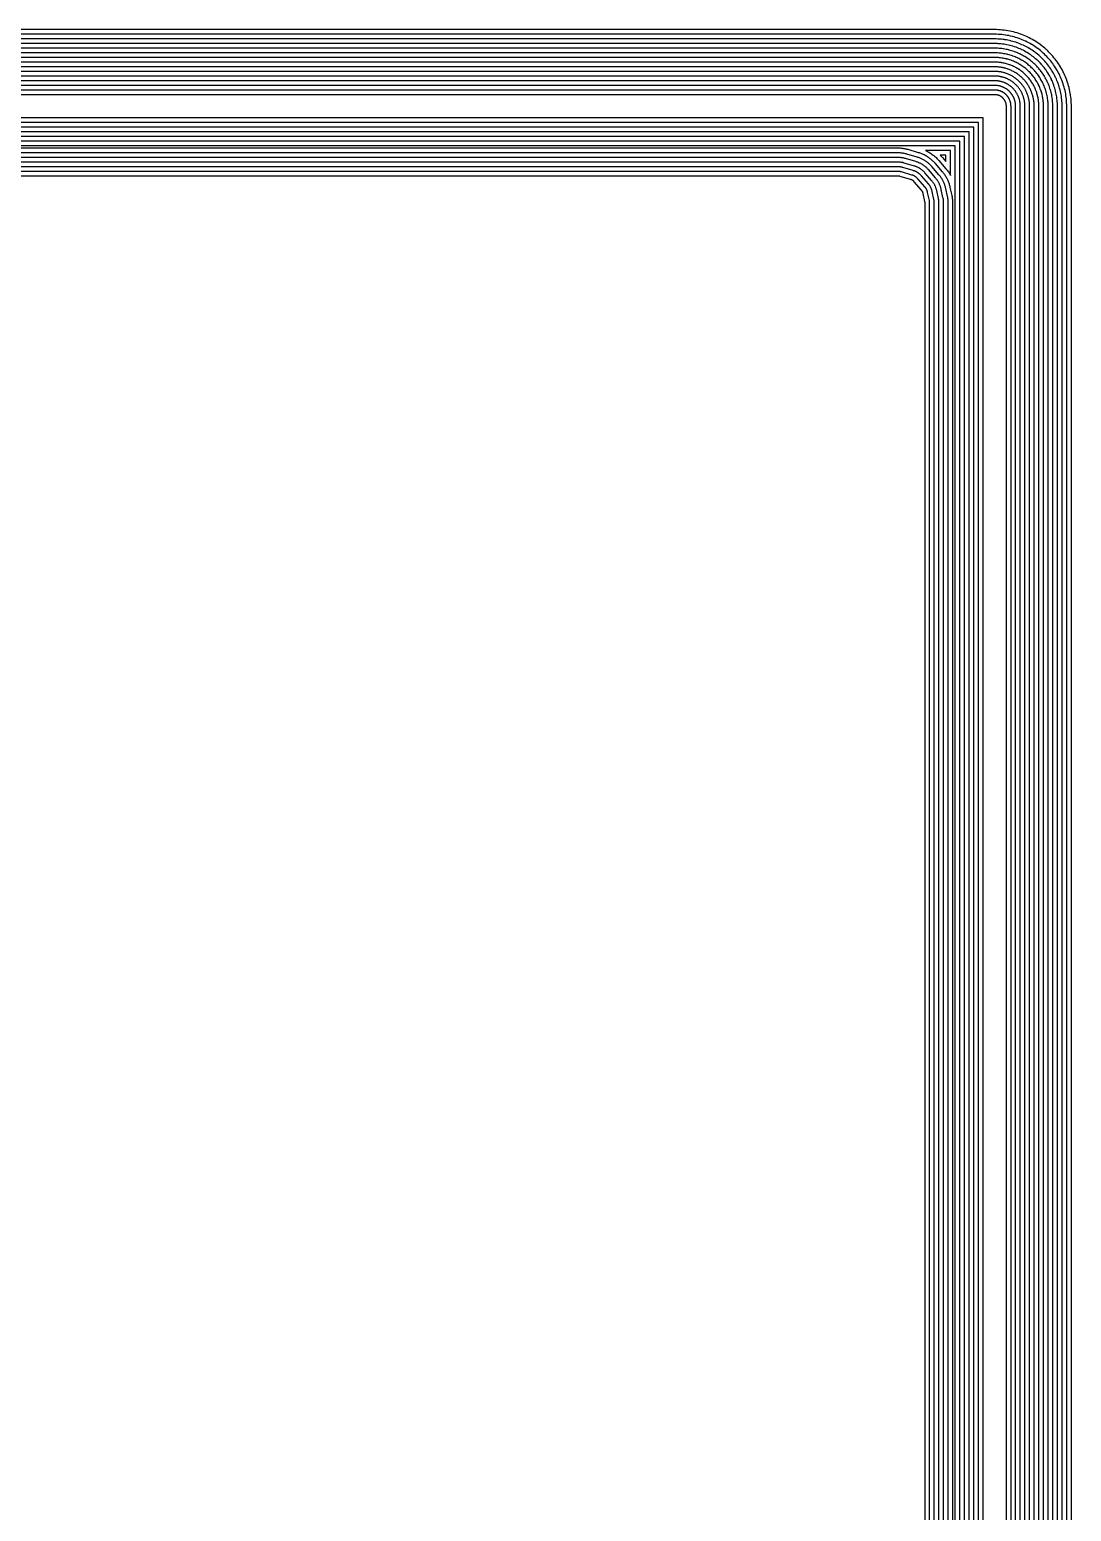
# Model space of a CAD drawing. Header units: metres. Extents: x 129.5 to 156.5, y -104.5 to -85.4.
# Drawn here: x 149.72 to 156.45, y -94.92 to -85.36 of the extents above; entities that cross this region are included whole.
import ezdxf

# ---------------------------------------------------------------- set-up
doc = ezdxf.new("R2010")
doc.units = ezdxf.units.M

msp = doc.modelspace()

# ---------------------------------------------------------------- linework, layer by layer
for points in [[(156.451, -103.992), (156.451, -85.852), (156.4509, -85.8405), (156.4504, -85.8289), (156.4503, -85.8265), (156.4496, -85.815), (156.4486, -85.8035), (156.4474, -85.792), (156.4458, -85.7806), (156.4454, -85.7782), (156.4436, -85.7668), (156.4415, -85.7554), (156.4391, -85.7441), (156.4364, -85.7329), (156.4358, -85.7305), (156.4329, -85.7194), (156.4297, -85.7083), (156.4262, -85.6973), (156.4225, -85.6864), (156.4216, -85.6841), (156.4176, -85.6733), (156.4133, -85.6626), (156.4088, -85.652), (156.404, -85.6415), (156.4029, -85.6393), (156.3979, -85.6289), (156.3926, -85.6187), (156.387, -85.6085), (156.3812, -85.5986), (156.3799, -85.5965), (156.3739, -85.5867), (156.3676, -85.577), (156.3611, -85.5675), (156.3543, -85.5581), (156.3528, -85.5562), (156.3459, -85.547), (156.3386, -85.538), (156.3312, -85.5291), (156.3236, -85.5205), (156.3219, -85.5187), (156.3141, -85.5102), (156.306, -85.502), (156.2978, -85.4939), (156.2893, -85.4861), (156.2875, -85.4844), (156.2789, -85.4768), (156.27, -85.4694), (156.261, -85.4621), (156.2518, -85.4552), (156.2499, -85.4537), (156.2405, -85.4469), (156.231, -85.4404), (156.2213, -85.4341), (156.2115, -85.4281), (156.2094, -85.4268), (156.1995, -85.421), (156.1893, -85.4154), (156.1791, -85.4101), (156.1687, -85.4051), (156.1665, -85.404), (156.156, -85.3992), (156.1454, -85.3947), (156.1347, -85.3904), (156.1239, -85.3864), (156.1216, -85.3855), (156.1107, -85.3818), (156.0997, -85.3783), (156.0886, -85.3751), (156.0775, -85.3721), (156.0751, -85.3716), (156.0639, -85.3689), (156.0526, -85.3665), (156.0412, -85.3644), (156.0298, -85.3626), (156.0274, -85.3622), (156.016, -85.3606), (156.0045, -85.3594), (155.993, -85.3584), (155.9815, -85.3577), (155.9791, -85.3576), (155.9675, -85.3571), (155.956, -85.357), (130, -85.357)], [(156.421, -103.992), (156.421, -85.852), (156.4209, -85.8412), (156.4205, -85.8304), (156.4204, -85.828), (156.4197, -85.8172), (156.4188, -85.8064), (156.4176, -85.7957), (156.4161, -85.785), (156.4158, -85.7826), (156.4141, -85.7719), (156.4121, -85.7613), (156.4098, -85.7507), (156.4073, -85.7402), (156.4067, -85.7378), (156.404, -85.7274), (156.401, -85.717), (156.3977, -85.7067), (156.3942, -85.6965), (156.3934, -85.6942), (156.3896, -85.6841), (156.3856, -85.674), (156.3814, -85.6641), (156.3769, -85.6543), (156.3758, -85.6521), (156.3711, -85.6424), (156.3661, -85.6328), (156.3609, -85.6233), (156.3555, -85.614), (156.3542, -85.6119), (156.3485, -85.6027), (156.3426, -85.5937), (156.3365, -85.5847), (156.3302, -85.576), (156.3287, -85.574), (156.3222, -85.5654), (156.3155, -85.557), (156.3085, -85.5487), (156.3014, -85.5406), (156.2997, -85.5388), (156.2924, -85.5309), (156.2848, -85.5232), (156.2771, -85.5156), (156.2692, -85.5083), (156.2674, -85.5066), (156.2593, -85.4995), (156.251, -85.4925), (156.2426, -85.4858), (156.234, -85.4793), (156.232, -85.4778), (156.2233, -85.4715), (156.2143, -85.4654), (156.2053, -85.4595), (156.1961, -85.4538), (156.194, -85.4525), (156.1847, -85.4471), (156.1752, -85.4419), (156.1656, -85.4369), (156.1559, -85.4322), (156.1537, -85.4311), (156.1439, -85.4266), (156.134, -85.4224), (156.1239, -85.4184), (156.1138, -85.4146), (156.1115, -85.4138), (156.1013, -85.4103), (156.091, -85.407), (156.0806, -85.404), (156.0702, -85.4013), (156.0678, -85.4007), (156.0573, -85.3982), (156.0467, -85.3959), (156.0361, -85.3939), (156.0254, -85.3922), (156.023, -85.3919), (156.0123, -85.3904), (156.0016, -85.3892), (155.9908, -85.3883), (155.98, -85.3876), (155.9776, -85.3875), (155.9668, -85.3871), (155.956, -85.387), (130, -85.387)], [(156.391, -103.992), (156.391, -85.852), (156.3909, -85.8419), (156.3905, -85.8319), (156.3904, -85.8294), (156.3898, -85.8194), (156.3889, -85.8094), (156.3878, -85.7994), (156.3865, -85.7894), (156.3861, -85.787), (156.3845, -85.777), (156.3827, -85.7671), (156.3806, -85.7573), (156.3782, -85.7475), (156.3776, -85.7451), (156.3751, -85.7354), (156.3723, -85.7257), (156.3692, -85.7161), (156.366, -85.7066), (156.3651, -85.7043), (156.3616, -85.6949), (156.3579, -85.6855), (156.3539, -85.6763), (156.3497, -85.6671), (156.3487, -85.6649), (156.3443, -85.6559), (156.3396, -85.6469), (156.3348, -85.6381), (156.3297, -85.6294), (156.3285, -85.6273), (156.3232, -85.6188), (156.3177, -85.6103), (156.312, -85.602), (156.3061, -85.5939), (156.3046, -85.5919), (156.2986, -85.5839), (156.2923, -85.576), (156.2858, -85.5683), (156.2791, -85.5608), (156.2775, -85.559), (156.2706, -85.5516), (156.2636, -85.5444), (156.2564, -85.5374), (156.249, -85.5305), (156.2472, -85.5289), (156.2397, -85.5222), (156.232, -85.5157), (156.2241, -85.5094), (156.2161, -85.5034), (156.2141, -85.5019), (156.206, -85.496), (156.1977, -85.4903), (156.1892, -85.4848), (156.1807, -85.4795), (156.1786, -85.4783), (156.1699, -85.4732), (156.1611, -85.4684), (156.1521, -85.4637), (156.1431, -85.4593), (156.1409, -85.4583), (156.1317, -85.4541), (156.1225, -85.4501), (156.1131, -85.4464), (156.1037, -85.4429), (156.1014, -85.442), (156.0919, -85.4388), (156.0823, -85.4357), (156.0726, -85.4329), (156.0629, -85.4304), (156.0605, -85.4298), (156.0507, -85.4274), (156.0409, -85.4253), (156.031, -85.4235), (156.021, -85.4219), (156.0186, -85.4215), (156.0086, -85.4202), (155.9986, -85.4191), (155.9886, -85.4182), (155.9786, -85.4176), (155.9761, -85.4175), (155.9661, -85.4171), (155.956, -85.417), (130, -85.417)], [(156.361, -103.992), (156.361, -85.852), (156.3609, -85.8427), (156.3606, -85.8334), (156.3604, -85.8309), (156.3599, -85.8216), (156.3591, -85.8123), (156.358, -85.803), (156.3568, -85.7938), (156.3564, -85.7914), (156.3549, -85.7822), (156.3532, -85.773), (156.3513, -85.7639), (156.3491, -85.7548), (156.3485, -85.7524), (156.3462, -85.7434), (156.3436, -85.7344), (156.3408, -85.7255), (156.3377, -85.7167), (156.3369, -85.7144), (156.3336, -85.7057), (156.3302, -85.697), (156.3265, -85.6884), (156.3226, -85.68), (156.3216, -85.6777), (156.3175, -85.6694), (156.3132, -85.6611), (156.3087, -85.6529), (156.304, -85.6449), (156.3027, -85.6427), (156.2978, -85.6348), (156.2928, -85.627), (156.2875, -85.6193), (156.282, -85.6117), (156.2806, -85.6098), (156.2749, -85.6023), (156.2691, -85.5951), (156.2631, -85.5879), (156.2569, -85.5809), (156.2552, -85.5791), (156.2489, -85.5723), (156.2424, -85.5656), (156.2357, -85.5591), (156.2289, -85.5528), (156.2271, -85.5511), (156.2201, -85.5449), (156.2129, -85.5389), (156.2057, -85.5331), (156.1982, -85.5274), (156.1963, -85.526), (156.1887, -85.5205), (156.181, -85.5152), (156.1732, -85.5102), (156.1653, -85.5053), (156.1631, -85.504), (156.1551, -85.4993), (156.1469, -85.4948), (156.1386, -85.4905), (156.1303, -85.4864), (156.128, -85.4854), (156.1196, -85.4815), (156.111, -85.4778), (156.1023, -85.4744), (156.0936, -85.4711), (156.0913, -85.4703), (156.0825, -85.4672), (156.0736, -85.4644), (156.0646, -85.4618), (156.0556, -85.4595), (156.0532, -85.4589), (156.0441, -85.4567), (156.035, -85.4548), (156.0258, -85.4531), (156.0166, -85.4516), (156.0142, -85.4512), (156.005, -85.45), (155.9957, -85.4489), (155.9864, -85.4481), (155.9771, -85.4476), (155.9746, -85.4474), (155.9653, -85.4471), (155.956, -85.447), (130, -85.447)], [(156.331, -103.992), (156.331, -85.852), (156.3309, -85.8434), (156.3306, -85.8348), (156.3305, -85.8324), (156.3299, -85.8238), (156.3292, -85.8152), (156.3283, -85.8067), (156.3271, -85.7982), (156.3267, -85.7958), (156.3254, -85.7873), (156.3238, -85.7788), (156.322, -85.7704), (156.32, -85.7621), (156.3194, -85.7597), (156.3173, -85.7514), (156.3149, -85.7431), (156.3123, -85.735), (156.3095, -85.7268), (156.3086, -85.7245), (156.3057, -85.7165), (156.3025, -85.7085), (156.2991, -85.7006), (156.2955, -85.6928), (156.2945, -85.6906), (156.2907, -85.6828), (156.2867, -85.6752), (156.2826, -85.6677), (156.2783, -85.6603), (156.277, -85.6582), (156.2725, -85.6509), (156.2678, -85.6437), (156.263, -85.6366), (156.2579, -85.6296), (156.2565, -85.6276), (156.2513, -85.6208), (156.2459, -85.6141), (156.2404, -85.6075), (156.2347, -85.6011), (156.233, -85.5993), (156.2272, -85.593), (156.2212, -85.5868), (156.215, -85.5808), (156.2087, -85.575), (156.2069, -85.5733), (156.2005, -85.5676), (156.1939, -85.5621), (156.1872, -85.5567), (156.1804, -85.5515), (156.1784, -85.5501), (156.1714, -85.545), (156.1643, -85.5402), (156.1571, -85.5355), (156.1498, -85.531), (156.1477, -85.5297), (156.1403, -85.5254), (156.1328, -85.5213), (156.1252, -85.5173), (156.1174, -85.5135), (156.1152, -85.5125), (156.1074, -85.5089), (156.0995, -85.5055), (156.0915, -85.5023), (156.0835, -85.4994), (156.0812, -85.4985), (156.073, -85.4957), (156.0649, -85.4931), (156.0566, -85.4907), (156.0483, -85.4886), (156.0459, -85.488), (156.0376, -85.486), (156.0292, -85.4842), (156.0207, -85.4826), (156.0122, -85.4813), (156.0098, -85.4809), (156.0013, -85.4797), (155.9928, -85.4788), (155.9842, -85.4781), (155.9756, -85.4775), (155.9732, -85.4774), (155.9646, -85.4771), (155.956, -85.477), (130, -85.477)], [(156.301, -103.992), (156.301, -85.852), (156.3009, -85.8441), (156.3006, -85.8363), (156.3005, -85.8338), (156.3, -85.826), (156.2994, -85.8182), (156.2985, -85.8104), (156.2974, -85.8026), (156.2971, -85.8002), (156.2958, -85.7924), (156.2944, -85.7847), (156.2928, -85.777), (156.2909, -85.7694), (156.2903, -85.767), (156.2883, -85.7594), (156.2862, -85.7518), (156.2838, -85.7444), (156.2812, -85.7369), (156.2804, -85.7346), (156.2777, -85.7273), (156.2747, -85.72), (156.2717, -85.7128), (156.2684, -85.7056), (156.2673, -85.7034), (156.2639, -85.6963), (156.2603, -85.6894), (156.2565, -85.6825), (156.2525, -85.6757), (156.2513, -85.6736), (156.2472, -85.6669), (156.2429, -85.6603), (156.2384, -85.6538), (156.2338, -85.6475), (156.2324, -85.6455), (156.2276, -85.6393), (156.2227, -85.6331), (156.2176, -85.6271), (156.2124, -85.6212), (156.2108, -85.6194), (156.2054, -85.6137), (156.2, -85.608), (156.1943, -85.6026), (156.1886, -85.5972), (156.1868, -85.5956), (156.1809, -85.5904), (156.1749, -85.5853), (156.1687, -85.5804), (156.1625, -85.5756), (156.1605, -85.5742), (156.1542, -85.5696), (156.1477, -85.5651), (156.1411, -85.5608), (156.1344, -85.5567), (156.1323, -85.5555), (156.1255, -85.5515), (156.1186, -85.5477), (156.1117, -85.5441), (156.1046, -85.5407), (156.1024, -85.5396), (156.0952, -85.5363), (156.088, -85.5333), (156.0807, -85.5303), (156.0734, -85.5276), (156.0711, -85.5268), (156.0636, -85.5242), (156.0562, -85.5218), (156.0486, -85.5197), (156.041, -85.5177), (156.0386, -85.5171), (156.031, -85.5152), (156.0233, -85.5136), (156.0156, -85.5122), (156.0078, -85.5109), (156.0054, -85.5106), (155.9976, -85.5095), (155.9898, -85.5086), (155.982, -85.508), (155.9742, -85.5075), (155.9717, -85.5074), (155.9639, -85.5071), (155.956, -85.507), (130, -85.507)], [(156.271, -103.992), (156.271, -85.852), (156.2709, -85.8449), (156.2707, -85.8378), (156.2705, -85.8353), (156.2701, -85.8282), (156.2695, -85.8211), (156.2687, -85.814), (156.2678, -85.807), (156.2674, -85.8046), (156.2663, -85.7975), (156.265, -85.7905), (156.2635, -85.7836), (156.2618, -85.7767), (156.2612, -85.7743), (156.2594, -85.7674), (156.2574, -85.7606), (156.2553, -85.7538), (156.253, -85.747), (156.2522, -85.7447), (156.2497, -85.7381), (156.247, -85.7314), (156.2442, -85.7249), (156.2413, -85.7184), (156.2402, -85.7162), (156.2371, -85.7098), (156.2338, -85.7035), (156.2304, -85.6973), (156.2268, -85.6911), (156.2255, -85.689), (156.2218, -85.683), (156.2179, -85.677), (156.2139, -85.6711), (156.2097, -85.6654), (156.2083, -85.6634), (156.204, -85.6577), (156.1995, -85.6522), (156.1949, -85.6467), (156.1902, -85.6414), (156.1886, -85.6396), (156.1837, -85.6343), (156.1787, -85.6293), (156.1737, -85.6243), (156.1684, -85.6194), (156.1666, -85.6178), (156.1613, -85.6131), (156.1558, -85.6085), (156.1503, -85.604), (156.1446, -85.5997), (156.1426, -85.5983), (156.1369, -85.5941), (156.131, -85.5901), (156.125, -85.5862), (156.119, -85.5825), (156.1169, -85.5812), (156.1107, -85.5776), (156.1045, -85.5742), (156.0982, -85.5709), (156.0918, -85.5678), (156.0896, -85.5667), (156.0831, -85.5638), (156.0766, -85.561), (156.0699, -85.5583), (156.0633, -85.5558), (156.061, -85.555), (156.0542, -85.5527), (156.0474, -85.5506), (156.0406, -85.5486), (156.0337, -85.5468), (156.0313, -85.5462), (156.0244, -85.5445), (156.0175, -85.543), (156.0105, -85.5417), (156.0034, -85.5406), (156.001, -85.5402), (155.994, -85.5393), (155.9869, -85.5385), (155.9798, -85.5379), (155.9727, -85.5375), (155.9702, -85.5373), (155.9631, -85.5371), (155.956, -85.537), (130, -85.537)], [(156.241, -103.992), (156.241, -85.852), (156.2409, -85.8456), (156.2407, -85.8392), (156.2406, -85.8368), (156.2402, -85.8304), (156.2396, -85.8241), (156.2389, -85.8177), (156.2381, -85.8114), (156.2377, -85.809), (156.2367, -85.8027), (156.2355, -85.7964), (156.2342, -85.7902), (156.2327, -85.7839), (156.2321, -85.7816), (156.2305, -85.7754), (156.2287, -85.7693), (156.2268, -85.7632), (156.2247, -85.7571), (156.2239, -85.7548), (156.2217, -85.7489), (156.2193, -85.7429), (156.2168, -85.7371), (156.2141, -85.7313), (156.2131, -85.729), (156.2103, -85.7233), (156.2074, -85.7176), (156.2043, -85.7121), (156.2011, -85.7065), (156.1998, -85.7044), (156.1965, -85.699), (156.193, -85.6937), (156.1894, -85.6884), (156.1856, -85.6832), (156.1842, -85.6813), (156.1803, -85.6762), (156.1763, -85.6712), (156.1722, -85.6663), (156.168, -85.6615), (156.1663, -85.6597), (156.162, -85.655), (156.1575, -85.6505), (156.153, -85.646), (156.1483, -85.6417), (156.1465, -85.64), (156.1417, -85.6358), (156.1368, -85.6317), (156.1318, -85.6277), (156.1267, -85.6238), (156.1248, -85.6224), (156.1196, -85.6186), (156.1143, -85.615), (156.109, -85.6115), (156.1036, -85.6082), (156.1015, -85.6069), (156.0959, -85.6037), (156.0904, -85.6006), (156.0847, -85.5977), (156.079, -85.5949), (156.0767, -85.5939), (156.0709, -85.5912), (156.0651, -85.5887), (156.0591, -85.5863), (156.0532, -85.5841), (156.0509, -85.5833), (156.0448, -85.5812), (156.0387, -85.5793), (156.0326, -85.5775), (156.0264, -85.5759), (156.0241, -85.5753), (156.0178, -85.5738), (156.0116, -85.5725), (156.0053, -85.5713), (155.999, -85.5703), (155.9966, -85.5699), (155.9903, -85.5691), (155.9839, -85.5684), (155.9776, -85.5678), (155.9712, -85.5674), (155.9688, -85.5673), (155.9624, -85.5671), (155.956, -85.567), (130, -85.567)], [(156.211, -103.992), (156.211, -85.852), (156.2109, -85.8464), (156.2107, -85.8407), (156.2106, -85.8383), (156.2103, -85.8326), (156.2098, -85.827), (156.2092, -85.8214), (156.2084, -85.8158), (156.208, -85.8134), (156.2071, -85.8078), (156.2061, -85.8022), (156.2049, -85.7967), (156.2036, -85.7912), (156.203, -85.7889), (156.2016, -85.7834), (156.2, -85.778), (156.1983, -85.7726), (156.1965, -85.7673), (156.1957, -85.7649), (156.1937, -85.7597), (156.1916, -85.7544), (156.1894, -85.7492), (156.187, -85.7441), (156.186, -85.7419), (156.1835, -85.7368), (156.1809, -85.7318), (156.1782, -85.7268), (156.1753, -85.722), (156.1741, -85.7199), (156.1711, -85.7151), (156.168, -85.7103), (156.1648, -85.7057), (156.1615, -85.7011), (156.1601, -85.6991), (156.1567, -85.6946), (156.1531, -85.6902), (156.1495, -85.6859), (156.1458, -85.6817), (156.1441, -85.6799), (156.1403, -85.6757), (156.1363, -85.6717), (156.1323, -85.6677), (156.1281, -85.6639), (156.1263, -85.6622), (156.1221, -85.6585), (156.1178, -85.6549), (156.1134, -85.6513), (156.1089, -85.6479), (156.1069, -85.6465), (156.1023, -85.6432), (156.0977, -85.64), (156.0929, -85.6369), (156.0881, -85.6339), (156.086, -85.6327), (156.0812, -85.6298), (156.0762, -85.6271), (156.0712, -85.6245), (156.0661, -85.622), (156.0639, -85.621), (156.0588, -85.6186), (156.0536, -85.6164), (156.0483, -85.6143), (156.0431, -85.6123), (156.0407, -85.6115), (156.0354, -85.6097), (156.03, -85.608), (156.0246, -85.6064), (156.0191, -85.605), (156.0168, -85.6044), (156.0113, -85.6031), (156.0058, -85.6019), (156.0002, -85.6009), (155.9946, -85.6), (155.9922, -85.5996), (155.9866, -85.5988), (155.981, -85.5982), (155.9754, -85.5977), (155.9697, -85.5974), (155.9673, -85.5973), (155.9616, -85.5971), (155.956, -85.597), (130, -85.597)], [(156.181, -103.992), (156.181, -85.852), (156.181, -85.8471), (156.1808, -85.8422), (156.1807, -85.8397), (156.1804, -85.8348), (156.1799, -85.8299), (156.1794, -85.8251), (156.1787, -85.8202), (156.1784, -85.8178), (156.1776, -85.8129), (156.1767, -85.8081), (156.1757, -85.8033), (156.1745, -85.7985), (156.1739, -85.7961), (156.1727, -85.7914), (156.1713, -85.7867), (156.1698, -85.782), (156.1682, -85.7774), (156.1674, -85.7751), (156.1657, -85.7704), (156.1639, -85.7659), (156.162, -85.7614), (156.1599, -85.7569), (156.1589, -85.7547), (156.1567, -85.7503), (156.1544, -85.7459), (156.1521, -85.7416), (156.1496, -85.7374), (156.1483, -85.7353), (156.1458, -85.7311), (156.1431, -85.727), (156.1403, -85.7229), (156.1374, -85.719), (156.136, -85.717), (156.133, -85.7131), (156.1299, -85.7093), (156.1268, -85.7055), (156.1235, -85.7018), (156.1219, -85.7), (156.1185, -85.6964), (156.1151, -85.6929), (156.1116, -85.6895), (156.108, -85.6861), (156.1062, -85.6845), (156.1025, -85.6812), (156.0987, -85.6781), (156.0949, -85.675), (156.091, -85.672), (156.089, -85.6706), (156.0851, -85.6677), (156.081, -85.6649), (156.0769, -85.6622), (156.0727, -85.6597), (156.0706, -85.6584), (156.0664, -85.6559), (156.0621, -85.6536), (156.0577, -85.6513), (156.0533, -85.6491), (156.0511, -85.6481), (156.0466, -85.646), (156.0421, -85.6441), (156.0376, -85.6423), (156.0329, -85.6406), (156.0306, -85.6398), (156.026, -85.6382), (156.0213, -85.6367), (156.0166, -85.6353), (156.0119, -85.6341), (156.0095, -85.6335), (156.0047, -85.6323), (155.9999, -85.6313), (155.9951, -85.6304), (155.9902, -85.6296), (155.9878, -85.6293), (155.9829, -85.6286), (155.9781, -85.6281), (155.9732, -85.6276), (155.9683, -85.6273), (155.9658, -85.6272), (155.9609, -85.627), (155.956, -85.627), (130, -85.627)], [(156.151, -103.992), (156.151, -85.852), (156.151, -85.8478), (156.1508, -85.8437), (156.1507, -85.8412), (156.1504, -85.837), (156.1501, -85.8329), (156.1496, -85.8287), (156.1491, -85.8246), (156.1487, -85.8222), (156.148, -85.8181), (156.1473, -85.814), (156.1464, -85.8099), (156.1454, -85.8058), (156.1448, -85.8034), (156.1438, -85.7994), (156.1426, -85.7954), (156.1414, -85.7914), (156.14, -85.7875), (156.1392, -85.7852), (156.1377, -85.7812), (156.1362, -85.7774), (156.1345, -85.7735), (156.1328, -85.7697), (156.1317, -85.7675), (156.1299, -85.7638), (156.128, -85.7601), (156.126, -85.7564), (156.1239, -85.7528), (156.1226, -85.7507), (156.1204, -85.7472), (156.1181, -85.7437), (156.1158, -85.7402), (156.1133, -85.7368), (156.1119, -85.7349), (156.1094, -85.7315), (156.1067, -85.7283), (156.1041, -85.7251), (156.1013, -85.722), (156.0996, -85.7201), (156.0968, -85.7171), (156.0939, -85.7141), (156.0909, -85.7112), (156.0879, -85.7084), (156.086, -85.7067), (156.0829, -85.7039), (156.0797, -85.7013), (156.0765, -85.6986), (156.0731, -85.6961), (156.0712, -85.6947), (156.0678, -85.6922), (156.0643, -85.6899), (156.0608, -85.6876), (156.0573, -85.6854), (156.0552, -85.6841), (156.0516, -85.682), (156.0479, -85.68), (156.0442, -85.6781), (156.0405, -85.6763), (156.0383, -85.6752), (156.0345, -85.6735), (156.0306, -85.6718), (156.0268, -85.6703), (156.0228, -85.6688), (156.0205, -85.668), (156.0166, -85.6666), (156.0126, -85.6654), (156.0086, -85.6642), (156.0046, -85.6632), (156.0022, -85.6626), (155.9981, -85.6616), (155.994, -85.6607), (155.9899, -85.66), (155.9858, -85.6593), (155.9834, -85.6589), (155.9793, -85.6584), (155.9751, -85.6579), (155.971, -85.6576), (155.9668, -85.6573), (155.9643, -85.6572), (155.9602, -85.657), (155.956, -85.657), (130, -85.657)], [(156.121, -103.992), (156.121, -85.852), (156.121, -85.8486), (156.1208, -85.8451), (156.1207, -85.8427), (156.1205, -85.8392), (156.1202, -85.8358), (156.1198, -85.8324), (156.1194, -85.829), (156.119, -85.8266), (156.1185, -85.8232), (156.1178, -85.8198), (156.1171, -85.8164), (156.1163, -85.8131), (156.1157, -85.8107), (156.1149, -85.8074), (156.1139, -85.8041), (156.1129, -85.8008), (156.1118, -85.7976), (156.1109, -85.7953), (156.1097, -85.792), (156.1085, -85.7889), (156.1071, -85.7857), (156.1057, -85.7826), (156.1046, -85.7804), (156.1031, -85.7773), (156.1015, -85.7742), (156.0999, -85.7712), (156.0981, -85.7682), (156.0969, -85.7661), (156.0951, -85.7632), (156.0932, -85.7603), (156.0913, -85.7575), (156.0892, -85.7547), (156.0878, -85.7527), (156.0857, -85.75), (156.0836, -85.7473), (156.0813, -85.7447), (156.0791, -85.7421), (156.0774, -85.7403), (156.0751, -85.7378), (156.0727, -85.7353), (156.0702, -85.7329), (156.0677, -85.7306), (156.0659, -85.7289), (156.0633, -85.7267), (156.0607, -85.7244), (156.058, -85.7223), (156.0553, -85.7202), (156.0533, -85.7188), (156.0505, -85.7167), (156.0477, -85.7148), (156.0448, -85.7129), (156.0419, -85.7111), (156.0398, -85.7099), (156.0368, -85.7081), (156.0338, -85.7065), (156.0307, -85.7049), (156.0276, -85.7034), (156.0254, -85.7023), (156.0223, -85.7009), (156.0191, -85.6995), (156.016, -85.6983), (156.0127, -85.6971), (156.0104, -85.6962), (156.0072, -85.6951), (156.0039, -85.6941), (156.0006, -85.6931), (155.9973, -85.6923), (155.9949, -85.6917), (155.9916, -85.6909), (155.9882, -85.6902), (155.9848, -85.6895), (155.9814, -85.689), (155.979, -85.6886), (155.9756, -85.6882), (155.9722, -85.6878), (155.9688, -85.6875), (155.9653, -85.6873), (155.9629, -85.6872), (155.9594, -85.687), (155.956, -85.687), (130, -85.687)], [(156.091, -103.992), (156.091, -85.852), (156.091, -85.8493), (156.0909, -85.8466), (156.0908, -85.8442), (156.0906, -85.8415), (156.0904, -85.8388), (156.0901, -85.8361), (156.0897, -85.8334), (156.0893, -85.831), (156.0889, -85.8283), (156.0884, -85.8257), (156.0879, -85.823), (156.0872, -85.8204), (156.0866, -85.818), (156.086, -85.8154), (156.0852, -85.8128), (156.0844, -85.8102), (156.0835, -85.8077), (156.0827, -85.8054), (156.0817, -85.8028), (156.0807, -85.8003), (156.0797, -85.7979), (156.0785, -85.7954), (156.0775, -85.7932), (156.0763, -85.7908), (156.0751, -85.7884), (156.0738, -85.786), (156.0724, -85.7837), (156.0711, -85.7816), (156.0697, -85.7793), (156.0683, -85.777), (156.0667, -85.7748), (156.0651, -85.7726), (156.0637, -85.7706), (156.0621, -85.7685), (156.0604, -85.7663), (156.0586, -85.7643), (156.0568, -85.7623), (156.0552, -85.7604), (156.0534, -85.7585), (156.0515, -85.7565), (156.0495, -85.7546), (156.0476, -85.7528), (156.0457, -85.7512), (156.0437, -85.7494), (156.0417, -85.7476), (156.0395, -85.7459), (156.0374, -85.7443), (156.0354, -85.7429), (156.0332, -85.7413), (156.031, -85.7397), (156.0287, -85.7383), (156.0264, -85.7369), (156.0243, -85.7356), (156.022, -85.7342), (156.0196, -85.7329), (156.0172, -85.7317), (156.0148, -85.7305), (156.0126, -85.7295), (156.0101, -85.7283), (156.0077, -85.7273), (156.0052, -85.7263), (156.0026, -85.7253), (156.0003, -85.7245), (155.9978, -85.7236), (155.9952, -85.7228), (155.9926, -85.722), (155.99, -85.7214), (155.9876, -85.7208), (155.985, -85.7201), (155.9823, -85.7196), (155.9797, -85.7191), (155.977, -85.7187), (155.9746, -85.7183), (155.9719, -85.7179), (155.9692, -85.7176), (155.9665, -85.7174), (155.9638, -85.7172), (155.9614, -85.7171), (155.9587, -85.717), (155.956, -85.717), (130, -85.717)], [(156.061, -103.992), (156.061, -85.852), (156.061, -85.85), (156.0609, -85.8481), (156.0608, -85.8456), (156.0607, -85.8437), (156.0605, -85.8417), (156.0603, -85.8398), (156.06, -85.8378), (156.0597, -85.8354), (156.0594, -85.8334), (156.059, -85.8315), (156.0586, -85.8296), (156.0581, -85.8277), (156.0575, -85.8253), (156.057, -85.8234), (156.0565, -85.8215), (156.0559, -85.8196), (156.0553, -85.8178), (156.0544, -85.8155), (156.0537, -85.8136), (156.053, -85.8118), (156.0522, -85.81), (156.0514, -85.8082), (156.0504, -85.806), (156.0495, -85.8042), (156.0486, -85.8025), (156.0477, -85.8008), (156.0467, -85.7991), (156.0454, -85.797), (156.0444, -85.7953), (156.0433, -85.7937), (156.0422, -85.792), (156.0411, -85.7904), (156.0396, -85.7885), (156.0384, -85.7869), (156.0372, -85.7854), (156.0359, -85.7839), (156.0346, -85.7824), (156.033, -85.7806), (156.0316, -85.7792), (156.0303, -85.7777), (156.0288, -85.7764), (156.0274, -85.775), (156.0256, -85.7734), (156.0241, -85.7721), (156.0226, -85.7708), (156.0211, -85.7696), (156.0195, -85.7684), (156.0176, -85.7669), (156.016, -85.7658), (156.0143, -85.7647), (156.0127, -85.7636), (156.011, -85.7626), (156.0089, -85.7613), (156.0072, -85.7603), (156.0055, -85.7594), (156.0038, -85.7585), (156.002, -85.7576), (155.9998, -85.7566), (155.998, -85.7558), (155.9962, -85.755), (155.9944, -85.7543), (155.9925, -85.7536), (155.9902, -85.7527), (155.9884, -85.7521), (155.9865, -85.7515), (155.9846, -85.751), (155.9827, -85.7505), (155.9803, -85.7499), (155.9784, -85.7494), (155.9765, -85.749), (155.9746, -85.7486), (155.9726, -85.7483), (155.9702, -85.748), (155.9682, -85.7477), (155.9663, -85.7475), (155.9643, -85.7473), (155.9624, -85.7472), (155.9599, -85.7471), (155.958, -85.747), (155.956, -85.747), (130, -85.747)], [(156.031, -103.992), (156.031, -85.852), (156.031, -85.8508), (156.031, -85.8495), (156.0308, -85.8471), (156.0308, -85.8459), (156.0307, -85.8446), (156.0305, -85.8434), (156.0304, -85.8422), (156.03, -85.8398), (156.0298, -85.8386), (156.0296, -85.8374), (156.0293, -85.8362), (156.029, -85.835), (156.0284, -85.8326), (156.0281, -85.8314), (156.0278, -85.8302), (156.0274, -85.8291), (156.027, -85.8279), (156.0262, -85.8256), (156.0258, -85.8244), (156.0253, -85.8233), (156.0248, -85.8222), (156.0243, -85.8211), (156.0233, -85.8188), (156.0227, -85.8177), (156.0222, -85.8166), (156.0216, -85.8156), (156.0209, -85.8145), (156.0197, -85.8124), (156.019, -85.8114), (156.0184, -85.8103), (156.0177, -85.8093), (156.017, -85.8083), (156.0155, -85.8063), (156.0148, -85.8054), (156.014, -85.8044), (156.0132, -85.8035), (156.0124, -85.8026), (156.0107, -85.8007), (156.0099, -85.7998), (156.009, -85.799), (156.0082, -85.7981), (156.0073, -85.7973), (156.0054, -85.7956), (156.0045, -85.7948), (156.0036, -85.794), (156.0026, -85.7932), (156.0017, -85.7925), (155.9997, -85.791), (155.9987, -85.7903), (155.9977, -85.7896), (155.9966, -85.789), (155.9956, -85.7883), (155.9935, -85.7871), (155.9924, -85.7864), (155.9914, -85.7858), (155.9903, -85.7853), (155.9892, -85.7847), (155.9869, -85.7837), (155.9858, -85.7832), (155.9847, -85.7827), (155.9836, -85.7822), (155.9824, -85.7818), (155.9801, -85.781), (155.9789, -85.7806), (155.9778, -85.7802), (155.9766, -85.7799), (155.9754, -85.7796), (155.973, -85.779), (155.9718, -85.7787), (155.9706, -85.7784), (155.9694, -85.7782), (155.9682, -85.778), (155.9658, -85.7776), (155.9646, -85.7775), (155.9634, -85.7773), (155.9621, -85.7772), (155.9609, -85.7772), (155.9585, -85.777), (155.9572, -85.777), (155.956, -85.777), (130, -85.777)], [(130.075, -85.927), (130.075, -103.917), (155.881, -103.917), (155.881, -85.927), (130.075, -85.927)], [(130.105, -85.957), (130.105, -103.887), (155.851, -103.887), (155.851, -85.957), (130.105, -85.957)], [(130.135, -85.987), (130.135, -103.857), (155.821, -103.857), (155.821, -85.987), (130.135, -85.987)], [(130.165, -86.017), (130.165, -103.827), (155.791, -103.827), (155.791, -86.017), (130.165, -86.017)], [(130.195, -86.047), (130.195, -103.797), (155.761, -103.797), (155.761, -86.047), (130.195, -86.047)], [(130.225, -86.077), (130.225, -103.767), (155.731, -103.767), (155.731, -86.077), (130.225, -86.077)], [(130.255, -86.107), (130.255, -103.737), (155.701, -103.737), (155.701, -86.107), (130.255, -86.107)], [(155.6855, -103.3675), (155.6855, -86.4765), (155.6854, -86.471), (155.6852, -86.4656), (155.6849, -86.4601), (155.6845, -86.4546), (155.6839, -86.4492), (155.6832, -86.4438), (155.6823, -86.4384), (155.6813, -86.433), (155.6802, -86.4276), (155.669, -86.3761), (155.6677, -86.3705), (155.6663, -86.3649), (155.6647, -86.3594), (155.663, -86.3539), (155.6612, -86.3485), (155.6592, -86.3431), (155.6571, -86.3377), (155.6549, -86.3324), (155.6525, -86.3272), (155.65, -86.322), (155.6473, -86.3169), (155.6446, -86.3119), (155.6417, -86.3069), (155.6387, -86.302), (155.6355, -86.2972), (155.6323, -86.2925), (155.6289, -86.2878), (155.6254, -86.2832), (155.6218, -86.2788), (155.6181, -86.2744), (155.5724, -86.2216), (155.5686, -86.2173), (155.5647, -86.2131), (155.5607, -86.209), (155.5566, -86.2051), (155.5524, -86.2012), (155.5481, -86.1974), (155.5437, -86.1938), (155.5392, -86.1902), (155.5347, -86.1868), (155.53, -86.1835), (155.5253, -86.1803), (155.5205, -86.1772), (155.5156, -86.1742), (155.5106, -86.1714), (155.5056, -86.1686), (155.5005, -86.166), (155.4954, -86.1636), (155.4902, -86.1612), (155.4849, -86.159), (155.4796, -86.1569), (155.4742, -86.155), (155.4688, -86.1532), (155.4633, -86.1515), (155.3963, -86.1318), (155.391, -86.1303), (155.3857, -86.129), (155.3804, -86.1278), (155.375, -86.1267), (155.3696, -86.1257), (155.3642, -86.1248), (155.3588, -86.1241), (155.3534, -86.1235), (155.3479, -86.1231), (155.3424, -86.1228), (155.337, -86.1226), (155.3315, -86.1225), (130.6245, -86.1225)], [(155.6555, -103.3675), (155.6555, -86.4765), (155.6554, -86.4717), (155.6553, -86.467), (155.655, -86.4622), (155.6546, -86.4575), (155.6541, -86.4528), (155.6535, -86.448), (155.6527, -86.4433), (155.6519, -86.4386), (155.6509, -86.434), (155.6397, -86.3825), (155.6386, -86.3776), (155.6374, -86.3728), (155.636, -86.368), (155.6345, -86.3632), (155.6329, -86.3585), (155.6312, -86.3538), (155.6293, -86.3491), (155.6274, -86.3445), (155.6253, -86.34), (155.6231, -86.3355), (155.6208, -86.331), (155.6184, -86.3266), (155.6159, -86.3223), (155.6133, -86.3181), (155.6106, -86.3139), (155.6078, -86.3098), (155.6048, -86.3057), (155.6018, -86.3017), (155.5987, -86.2978), (155.5954, -86.294), (155.5497, -86.2412), (155.5464, -86.2375), (155.543, -86.2339), (155.5395, -86.2303), (155.536, -86.2269), (155.5323, -86.2235), (155.5286, -86.2202), (155.5248, -86.217), (155.5209, -86.214), (155.5169, -86.211), (155.5129, -86.2081), (155.5087, -86.2053), (155.5046, -86.2026), (155.5003, -86.2), (155.496, -86.1976), (155.4917, -86.1952), (155.4872, -86.1929), (155.4828, -86.1908), (155.4782, -86.1887), (155.4736, -86.1868), (155.469, -86.185), (155.4643, -86.1833), (155.4596, -86.1817), (155.4549, -86.1803), (155.3878, -86.1606), (155.3833, -86.1593), (155.3787, -86.1581), (155.374, -86.1571), (155.3694, -86.1561), (155.3647, -86.1553), (155.36, -86.1545), (155.3552, -86.1539), (155.3505, -86.1534), (155.3458, -86.153), (155.341, -86.1527), (155.3363, -86.1526), (155.3315, -86.1525), (130.6245, -86.1525)], [(155.671, -86.2977), (155.671, -86.137), (155.5094, -86.137), (155.5138, -86.1391), (155.5196, -86.1421), (155.5253, -86.1452), (155.5309, -86.1484), (155.5364, -86.1517), (155.5418, -86.1552), (155.5472, -86.1588), (155.5524, -86.1626), (155.5576, -86.1665), (155.5626, -86.1705), (155.5676, -86.1746), (155.5724, -86.1789), (155.5772, -86.1833), (155.5818, -86.1878), (155.5863, -86.1924), (155.5907, -86.1971), (155.595, -86.2019), (155.6408, -86.2547), (155.645, -86.2597), (155.649, -86.2648), (155.653, -86.2699), (155.6568, -86.2752), (155.6605, -86.2805), (155.664, -86.286), (155.6674, -86.2915), (155.6707, -86.2971), (155.671, -86.2977)], [(155.641, -86.2091), (155.641, -86.167), (155.6035, -86.167), (155.608, -86.1716), (155.6129, -86.1769), (155.6177, -86.1823), (155.641, -86.2091)], [(155.6255, -103.3675), (155.6255, -86.4765), (155.6255, -86.4725), (155.6253, -86.4684), (155.6251, -86.4644), (155.6247, -86.4603), (155.6243, -86.4563), (155.6238, -86.4523), (155.6231, -86.4483), (155.6224, -86.4443), (155.6216, -86.4404), (155.6104, -86.3889), (155.6095, -86.3847), (155.6084, -86.3806), (155.6072, -86.3765), (155.606, -86.3725), (155.6046, -86.3684), (155.6031, -86.3644), (155.6016, -86.3605), (155.5999, -86.3566), (155.5982, -86.3527), (155.5963, -86.3489), (155.5944, -86.3451), (155.5923, -86.3414), (155.5902, -86.3377), (155.588, -86.3341), (155.5856, -86.3305), (155.5832, -86.327), (155.5807, -86.3236), (155.5782, -86.3202), (155.5755, -86.3169), (155.5728, -86.3137), (155.527, -86.2609), (155.5242, -86.2577), (155.5213, -86.2546), (155.5184, -86.2516), (155.5153, -86.2487), (155.5122, -86.2458), (155.5091, -86.243), (155.5058, -86.2403), (155.5025, -86.2377), (155.4991, -86.2352), (155.4957, -86.2327), (155.4922, -86.2303), (155.4887, -86.228), (155.4851, -86.2258), (155.4814, -86.2237), (155.4777, -86.2217), (155.4739, -86.2198), (155.4701, -86.218), (155.4663, -86.2163), (155.4624, -86.2146), (155.4584, -86.2131), (155.4545, -86.2117), (155.4505, -86.2103), (155.4464, -86.2091), (155.3794, -86.1894), (155.3755, -86.1883), (155.3716, -86.1873), (155.3676, -86.1864), (155.3637, -86.1856), (155.3597, -86.1849), (155.3557, -86.1842), (155.3517, -86.1837), (155.3477, -86.1833), (155.3436, -86.1829), (155.3396, -86.1827), (155.3355, -86.1825), (155.3315, -86.1825), (130.6245, -86.1825)], [(155.5955, -103.3675), (155.5955, -86.4765), (155.5955, -86.4732), (155.5953, -86.4698), (155.5951, -86.4665), (155.5949, -86.4632), (155.5945, -86.4599), (155.5941, -86.4566), (155.5936, -86.4533), (155.593, -86.45), (155.5923, -86.4467), (155.5811, -86.3952), (155.5803, -86.3918), (155.5794, -86.3884), (155.5785, -86.3851), (155.5774, -86.3817), (155.5763, -86.3784), (155.5751, -86.3751), (155.5738, -86.3719), (155.5725, -86.3687), (155.571, -86.3655), (155.5695, -86.3623), (155.5679, -86.3592), (155.5662, -86.3561), (155.5644, -86.3531), (155.5626, -86.3501), (155.5607, -86.3472), (155.5587, -86.3443), (155.5567, -86.3415), (155.5545, -86.3387), (155.5524, -86.336), (155.5501, -86.3333), (155.5043, -86.2805), (155.502, -86.2779), (155.4997, -86.2754), (155.4972, -86.2729), (155.4947, -86.2705), (155.4922, -86.2681), (155.4896, -86.2658), (155.4869, -86.2636), (155.4842, -86.2614), (155.4814, -86.2593), (155.4786, -86.2573), (155.4757, -86.2554), (155.4728, -86.2535), (155.4698, -86.2517), (155.4668, -86.2499), (155.4637, -86.2483), (155.4606, -86.2467), (155.4575, -86.2452), (155.4543, -86.2438), (155.4511, -86.2424), (155.4479, -86.2412), (155.4446, -86.24), (155.4413, -86.2389), (155.438, -86.2379), (155.3709, -86.2182), (155.3677, -86.2173), (155.3645, -86.2164), (155.3613, -86.2157), (155.358, -86.215), (155.3547, -86.2144), (155.3514, -86.2139), (155.3481, -86.2135), (155.3448, -86.2131), (155.3415, -86.2129), (155.3382, -86.2127), (155.3348, -86.2125), (155.3315, -86.2125), (130.6245, -86.2125)], [(155.5655, -103.3675), (155.5655, -86.4765), (155.5655, -86.4739), (155.5654, -86.4713), (155.5652, -86.4687), (155.565, -86.466), (155.5647, -86.4634), (155.5644, -86.4608), (155.564, -86.4583), (155.5635, -86.4557), (155.563, -86.4531), (155.5518, -86.4016), (155.5512, -86.3989), (155.5505, -86.3963), (155.5497, -86.3936), (155.5489, -86.391), (155.548, -86.3884), (155.5471, -86.3858), (155.5461, -86.3833), (155.545, -86.3807), (155.5439, -86.3782), (155.5427, -86.3758), (155.5414, -86.3733), (155.5401, -86.3709), (155.5387, -86.3685), (155.5373, -86.3662), (155.5358, -86.3639), (155.5342, -86.3616), (155.5326, -86.3594), (155.5309, -86.3572), (155.5292, -86.3551), (155.5274, -86.353), (155.4817, -86.3002), (155.4799, -86.2981), (155.478, -86.2961), (155.4761, -86.2942), (155.4741, -86.2923), (155.4721, -86.2904), (155.4701, -86.2886), (155.468, -86.2869), (155.4658, -86.2852), (155.4636, -86.2835), (155.4614, -86.2819), (155.4592, -86.2804), (155.4569, -86.2789), (155.4545, -86.2775), (155.4522, -86.2761), (155.4498, -86.2748), (155.4473, -86.2736), (155.4449, -86.2724), (155.4424, -86.2713), (155.4398, -86.2702), (155.4373, -86.2692), (155.4347, -86.2683), (155.4321, -86.2674), (155.4295, -86.2666), (155.3625, -86.247), (155.36, -86.2462), (155.3574, -86.2456), (155.3549, -86.245), (155.3523, -86.2445), (155.3497, -86.244), (155.3472, -86.2436), (155.3446, -86.2433), (155.342, -86.243), (155.3393, -86.2428), (155.3367, -86.2426), (155.3341, -86.2425), (155.3315, -86.2425), (130.6245, -86.2425)], [(155.5355, -103.3675), (155.5355, -86.4765), (155.5355, -86.4746), (155.5354, -86.4727), (155.5353, -86.4708), (155.5351, -86.4689), (155.5349, -86.467), (155.5347, -86.4651), (155.5344, -86.4632), (155.5341, -86.4614), (155.5337, -86.4595), (155.5225, -86.408), (155.522, -86.406), (155.5215, -86.4041), (155.521, -86.4022), (155.5204, -86.4003), (155.5197, -86.3984), (155.519, -86.3965), (155.5183, -86.3946), (155.5175, -86.3928), (155.5167, -86.391), (155.5158, -86.3892), (155.5149, -86.3874), (155.514, -86.3857), (155.5129, -86.3839), (155.5119, -86.3822), (155.5108, -86.3805), (155.5097, -86.3789), (155.5085, -86.3773), (155.5073, -86.3757), (155.506, -86.3741), (155.5048, -86.3726), (155.459, -86.3198), (155.4577, -86.3183), (155.4563, -86.3169), (155.4549, -86.3154), (155.4535, -86.3141), (155.452, -86.3127), (155.4506, -86.3114), (155.449, -86.3101), (155.4475, -86.3089), (155.4459, -86.3077), (155.4443, -86.3065), (155.4426, -86.3054), (155.441, -86.3044), (155.4393, -86.3033), (155.4375, -86.3023), (155.4358, -86.3014), (155.434, -86.3005), (155.4322, -86.2996), (155.4304, -86.2988), (155.4286, -86.298), (155.4267, -86.2973), (155.4249, -86.2966), (155.423, -86.296), (155.4211, -86.2954), (155.354, -86.2757), (155.3522, -86.2752), (155.3504, -86.2748), (155.3485, -86.2743), (155.3466, -86.2739), (155.3448, -86.2736), (155.3429, -86.2733), (155.341, -86.2731), (155.3391, -86.2729), (155.3372, -86.2727), (155.3353, -86.2726), (155.3334, -86.2725), (155.3315, -86.2725), (130.6245, -86.2725)], [(155.5055, -103.3675), (155.5055, -86.4765), (155.5055, -86.4753), (155.5054, -86.4741), (155.5054, -86.4729), (155.5053, -86.4717), (155.5051, -86.4706), (155.505, -86.4694), (155.5048, -86.4682), (155.5046, -86.467), (155.5044, -86.4659), (155.4932, -86.4144), (155.4929, -86.4131), (155.4926, -86.4119), (155.4922, -86.4107), (155.4918, -86.4095), (155.4914, -86.4084), (155.491, -86.4072), (155.4906, -86.406), (155.4901, -86.4049), (155.4896, -86.4037), (155.489, -86.4026), (155.4884, -86.4015), (155.4878, -86.4004), (155.4872, -86.3993), (155.4865, -86.3983), (155.4859, -86.3972), (155.4852, -86.3962), (155.4844, -86.3952), (155.4837, -86.3942), (155.4829, -86.3932), (155.4821, -86.3922), (155.4363, -86.3394), (155.4355, -86.3385), (155.4347, -86.3376), (155.4338, -86.3367), (155.4329, -86.3359), (155.432, -86.335), (155.431, -86.3342), (155.4301, -86.3334), (155.4291, -86.3326), (155.4281, -86.3319), (155.4271, -86.3312), (155.4261, -86.3305), (155.425, -86.3298), (155.424, -86.3291), (155.4229, -86.3285), (155.4218, -86.3279), (155.4207, -86.3274), (155.4196, -86.3268), (155.4185, -86.3263), (155.4173, -86.3258), (155.4162, -86.3254), (155.415, -86.325), (155.4138, -86.3246), (155.4126, -86.3242), (155.3456, -86.3045), (155.3444, -86.3042), (155.3433, -86.3039), (155.3421, -86.3036), (155.341, -86.3034), (155.3398, -86.3032), (155.3386, -86.303), (155.3374, -86.3029), (155.3363, -86.3027), (155.3351, -86.3026), (155.3339, -86.3026), (155.3327, -86.3025), (155.3315, -86.3025), (130.6245, -86.3025)]]:
    msp.add_lwpolyline(points)

doc.saveas('drawing.dxf')
